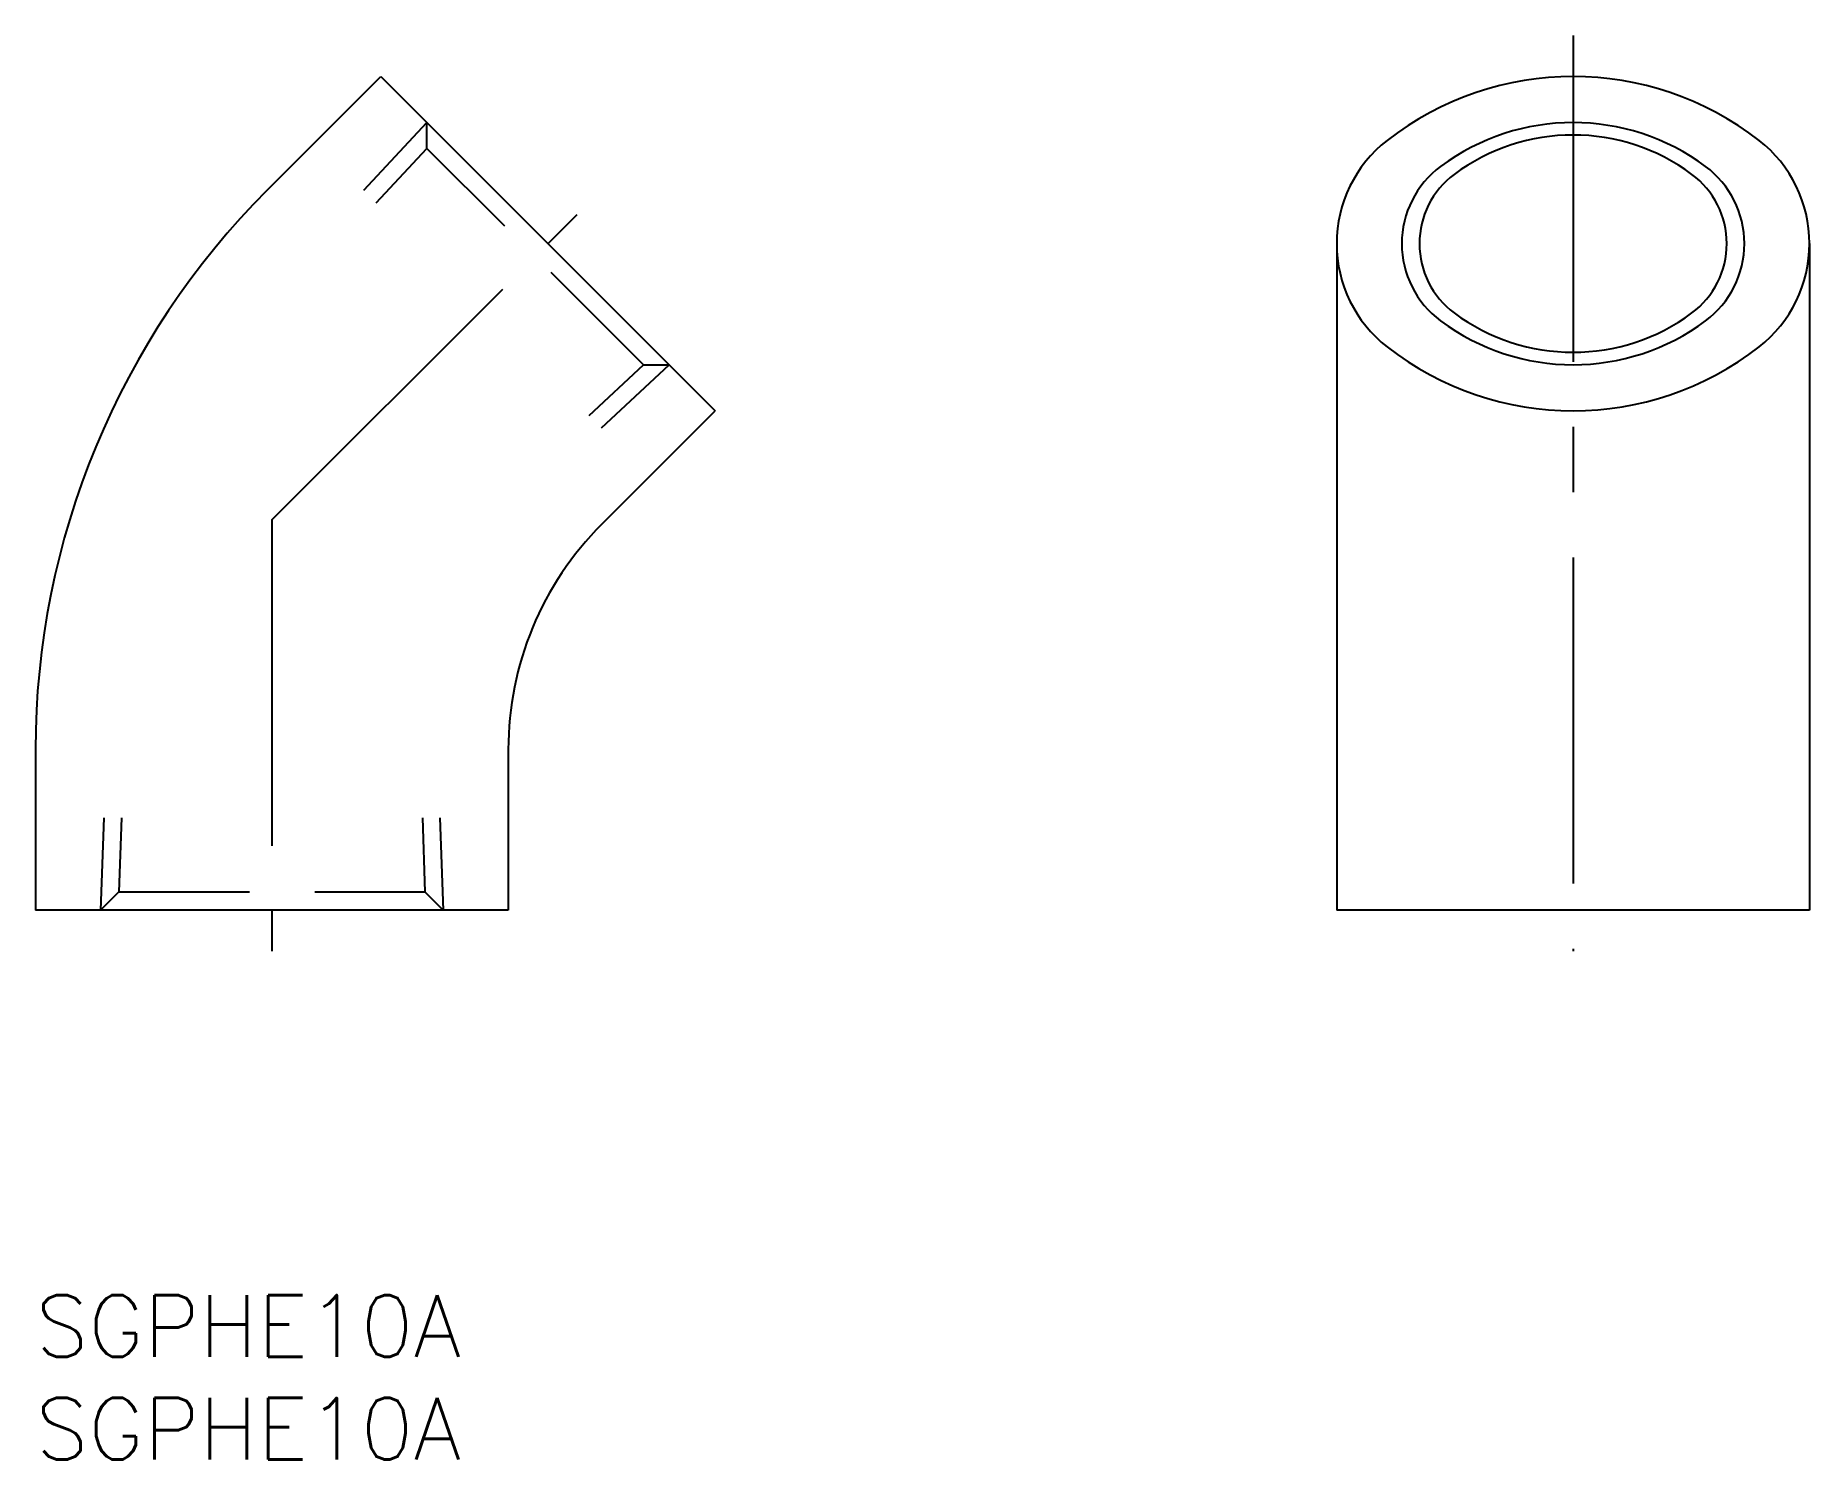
# Model space of a CAD drawing. Extents: x 0 to 86.3, y -8 to 61.3.
import ezdxf

# ---------------------------------------------------------------- set-up
doc = ezdxf.new("R2010")
doc.units = 0
doc.header["$LTSCALE"] = 0.5
doc.linetypes.add('CENTER', pattern=[50.8, 31.75, -6.35, 6.35, -6.35])
doc.linetypes.add('DASHED', pattern=[19.05, 12.7, -6.35])
for name, color, linetype in [('MSM_CENTER', 1, 'CENTER'), ('MSM_CONTINUOUS', 7, 'CONTINUOUS'), ('MSM_DASHED', 4, 'DASHED'), ('MSM_NARROW', 5, 'CONTINUOUS'), ('MSM_PART_NUMBER', 7, 'CONTINUOUS')]:
    doc.layers.add(name, color=color, linetype=linetype)
doc.styles.get("Standard").update_dxf_attribs({"font": 'txt.shx', "height": 3, "bigfont": 'bigfont.shx'})

# ---------------------------------------------------------------- blocks, each defined once
blk = doc.blocks.new('*U5')
at = {"layer": 'MSM_PART_NUMBER'}
blk.add_text('SGPHE10A', height=3, dxfattribs=at).set_placement((0, -3))
blk = doc.blocks.new('*U6')
at = {"layer": 'MSM_PART_NUMBER'}
blk.add_text('SGPHE10A', height=3, dxfattribs=at).set_placement((0, -8))

msp = doc.modelspace()

# ---------------------------------------------------------------- linework, layer by layer
at = {"layer": 'MSM_CENTER'}
for p, q in [((74.792, 61.3), (74.792, 16.734)), ((11.5, 37.734), (26.349, 52.583)), ((11.5, 37.734), (11.5, 16.734))]:
    msp.add_line(p, q, dxfattribs=at)
at = {"layer": 'MSM_CONTINUOUS'}
for p, q in [((11.276, 53.773), (16.803, 59.3)), ((16.803, 59.3), (33.067, 43.037)), ((63.292, 51.169), (63.292, 18.734)), ((86.292, 51.169), (86.292, 18.734)), ((27.54, 37.51), (33.067, 43.037)), ((0, 26.55), (0, 18.734)), ((23, 26.55), (23, 18.734)), ((23, 18.734), (0, 18.734)), ((86.292, 18.734), (63.292, 18.734))]:
    msp.add_line(p, q, dxfattribs=at)
for centre, radius, start, end in [((74.792, 44.582), 14.718, 52.07887, 127.92113), ((69.661, 51.169), 6.369, 127.92113, 232.07887), ((74.792, 46.77), 9.685, 53.34162, 126.65838), ((79.923, 51.169), 6.369, 307.92113, 52.07887), ((71.518, 51.169), 4.201, 126.65838, 233.34253), ((78.066, 51.169), 4.201, 306.65747, 53.34162), ((38.5, 26.55), 38.5, 135, 180.00002), ((74.792, 55.568), 9.685, 233.34253, 306.65747), ((74.792, 57.755), 14.718, 232.07887, 307.92113), ((38.5, 26.55), 15.5, 135, 180.00002)]:
    msp.add_arc(centre, radius, start, end, dxfattribs=at)
at = {"layer": 'MSM_DASHED'}
for p, q in [((15.973, 53.766), (19.044, 57.06)), ((19.044, 55.805), (19.044, 57.06)), ((16.579, 53.161), (19.044, 55.805)), ((29.572, 45.278), (19.044, 55.805)), ((26.928, 42.812), (29.572, 45.278)), ((27.533, 42.207), (30.826, 45.278)), ((29.572, 45.278), (30.826, 45.278)), ((3.326, 23.234), (3.169, 18.734)), ((4.182, 23.234), (4.056, 19.621)), ((18.818, 23.234), (18.944, 19.621)), ((19.674, 23.234), (19.831, 18.734)), ((4.056, 19.621), (3.169, 18.734)), ((4.056, 19.621), (18.944, 19.621)), ((18.944, 19.621), (19.831, 18.734))]:
    msp.add_line(p, q, dxfattribs=at)
at = {"layer": 'MSM_NARROW'}
for centre, radius, start, end in [((74.792, 46.266), 10.794, 53.34213, 126.65787), ((71.143, 51.169), 4.682, 126.65787, 233.34296), ((78.441, 51.169), 4.682, 306.65704, 53.34213), ((74.792, 56.072), 10.794, 233.34296, 306.65704)]:
    msp.add_arc(centre, radius, start, end, dxfattribs=at)

# ---------------------------------------------------------------- block references
at = {"layer": 'MSM_CONTINUOUS'}
for name in ['*U5', '*U6']:
    msp.add_blockref(name, (0, 0), dxfattribs=at)

doc.saveas('drawing.dxf')
